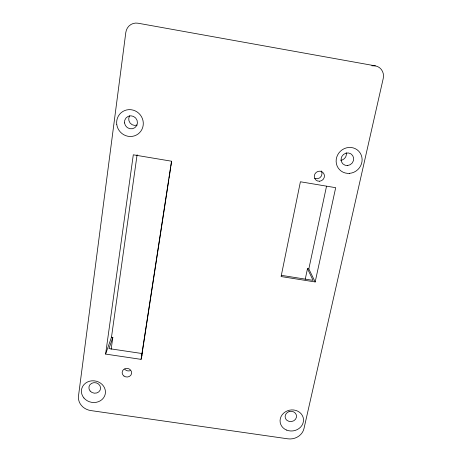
<?xml version="1.0" encoding="UTF-8"?>
<svg xmlns="http://www.w3.org/2000/svg" width="462" height="462" viewBox="0 0 462 462"><rect width="100%" height="100%" fill="white"/><g stroke="black" fill="none" stroke-linecap="round" stroke-linejoin="round"><path stroke-width="0.69" d="M105.607 354.083L133.299 154.805L171.523 161.209L141.072 359.361L105.607 354.083L111.486 337.185L137.104 154.701M111.146 349.37L112.832 337.387L111.486 337.185M141.47 357.576L168.809 179.77M169.023 178.344L170.663 167.677M170.882 166.256L171.65 161.273M305.22 279.285L307.478 268.722L308.824 268.936L315.176 281.947L281.092 276.547L300.404 181.774L335.689 187.688L315.176 281.947M308.824 268.936L326.519 186.284M141.072 359.361L142.065 354.914M112.832 337.387L108.992 348.596L142.365 353.58M371.806 65.777L375.358 65.87A11.065 10.355 -58.8 0 1 383.229 78.471L303.979 428.592A13.86 12.353 -9.6 0 1 287.757 438.813L90.864 410.579A14.207 12.728 10.2 0 1 78.494 395.992L125.808 32.473A11.359 10.782 70.7 0 1 138.057 23.221L375.358 65.87M281.346 275.335L313.086 280.365L307.478 268.722M137.162 125.058A6.277 6.075 53.4 0 1 129.678 115.719M321.234 170.957A5.07 4.868 -40.4 0 1 314.807 178.332M346.263 152.772A6.15 5.856 -45.7 0 1 340.685 160.337M130.215 370.668A4.678 4.262 8.1 0 1 124.74 369.178M289.01 411.654L287.67 412.295A5.723 5.122 -9.9 0 0 286.105 419.479L287.087 420.455A5.723 5.122 -9.9 0 0 296.448 417.267A5.723 5.122 -9.9 0 0 289.01 411.654M124.532 122.932A6.612 6.393 51.9 0 0 134.875 127.668A6.612 6.393 51.9 0 0 133.478 116.401A6.612 6.393 51.9 0 0 124.532 122.932M116.742 124.284A13.612 13.161 51.6 0 0 138.011 134.044A13.612 13.161 51.6 0 0 135.17 110.868A13.612 13.161 51.6 0 0 116.742 124.284M83.922 397.984A12.064 10.834 10.4 0 0 104.556 396.148A12.064 10.834 10.4 0 0 91.794 380.827A12.064 10.834 10.4 0 0 83.922 397.984M90.119 391.014A5.867 5.278 10.5 0 0 100.156 390.095A5.867 5.278 10.5 0 0 93.93 382.646A5.867 5.278 10.5 0 0 90.119 391.014M349.63 173.342A13.317 12.647 -44.4 0 0 360.123 152.934A13.317 12.647 -44.4 0 0 337.63 154.961A13.317 12.647 -44.4 0 0 349.63 173.342M347.632 165.517A6.474 6.15 -44.7 0 0 352.702 155.584A6.474 6.15 -44.7 0 0 341.776 156.595A6.474 6.15 -44.7 0 0 347.632 165.517M319.64 181.231A5.174 4.966 -39.9 0 0 323.643 173.279A5.174 4.966 -39.9 0 0 314.836 174.093A5.174 4.966 -39.9 0 0 319.64 181.231M123.978 376.045A4.77 4.337 8 0 0 131.612 373.383A4.77 4.337 8 0 0 125.098 368.618A4.77 4.337 8 0 0 123.978 376.045M286.55 430.064A11.764 10.511 -9.8 0 0 303.499 419.415A11.764 10.511 -9.8 0 0 285.325 411.879A11.764 10.511 -9.8 0 0 286.55 430.064"/></g></svg>
